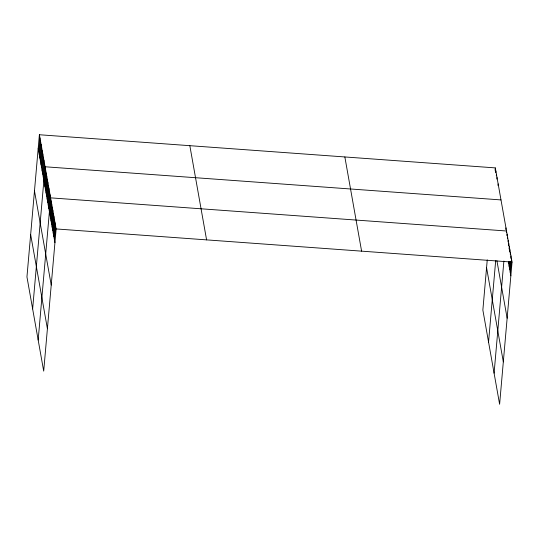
<?xml version="1.0" encoding="UTF-8"?>
<svg xmlns="http://www.w3.org/2000/svg" width="539" height="539" viewBox="0 0 539 539"><rect width="100%" height="100%" fill="white"/><g stroke="black" fill="none" stroke-linecap="round" stroke-linejoin="round"><path stroke-width="0.81" d="M39.387 134.743L26.95 276.911L43.699 371.108L56.137 228.94L39.387 134.743L495.301 167.892L512.05 262.089L499.613 404.257L482.863 310.06L487.249 259.886M38.754 151.702L39.96 137.95M39.327 154.902L40.526 141.151M39.893 158.109L41.099 144.351M40.465 161.309L41.665 147.558M41.031 164.51L42.237 150.758M41.604 167.717L42.803 153.959M42.17 170.917L43.376 157.166M42.743 174.117L43.942 160.366M43.309 177.324L44.515 163.566M32.643 308.935L45.081 166.773L500.994 199.922M44.434 183.631L45.633 169.879M44.986 186.743L46.186 172.985M45.539 189.849L46.738 176.098M46.091 192.955L47.297 179.204M46.644 196.068L47.85 182.317M47.196 199.174L48.402 185.423M47.749 202.28L48.955 188.529M48.301 205.393L49.507 191.641M48.854 208.499L50.06 194.747M38.175 340.021L50.612 197.853L506.525 231.002L506.384 232.619M49.959 214.717L51.165 200.966M50.511 217.823L51.717 204.072M51.064 220.936L52.27 207.178M51.616 224.042L52.822 210.291M52.168 227.148L53.374 213.397M52.721 230.261L53.927 216.51M53.273 233.367L54.479 219.616M53.833 236.473L55.032 222.722M54.385 239.585L55.584 225.834M495.085 170.324L495.301 167.892M495.725 172.716L495.867 171.099M496.298 175.916L496.439 174.299M496.864 179.116L497.005 177.499M498.009 185.524L498.151 183.907M488.556 342.083L495.678 260.728M505.831 229.513L505.973 227.896M494.088 373.17L503.891 261.058M506.936 235.732L507.078 234.115M507.489 238.838L507.63 237.221M508.041 241.95L508.183 240.327M508.52 245.865L508.735 243.439M509.072 248.971L509.288 246.545M508.634 263.409L508.776 261.792M509.624 252.084L509.84 249.658M509.187 266.515L509.611 261.664M510.251 254.381L510.393 252.764M509.739 269.621L510.446 261.536M510.729 258.296L510.945 255.87M510.292 272.734L511.498 258.983M56.137 228.94L512.05 262.089M508.358 261.853L510.844 275.84M496.911 260.714L507.138 318.219M486.569 267.681L503.318 361.878M344.852 156.957L361.602 251.147M189.836 145.685L206.592 239.882M38.181 148.501L54.938 242.691M34.476 190.873L51.225 285.07M30.656 234.532L47.405 328.729"/></g></svg>
